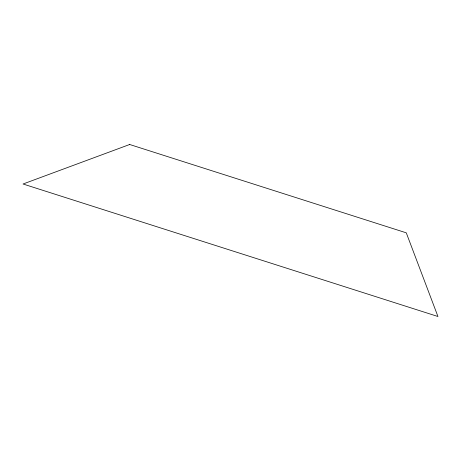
<?xml version="1.0" encoding="UTF-8"?>
<svg xmlns="http://www.w3.org/2000/svg" width="461" height="461" viewBox="0 0 461 461"><rect width="100%" height="100%" fill="white"/><g stroke="black" fill="none" stroke-linecap="round" stroke-linejoin="round"><path stroke-width="0.69" d="M129.674 144.495L23.05 184.002L437.95 316.505L406.274 232.828L129.674 144.495"/></g></svg>
